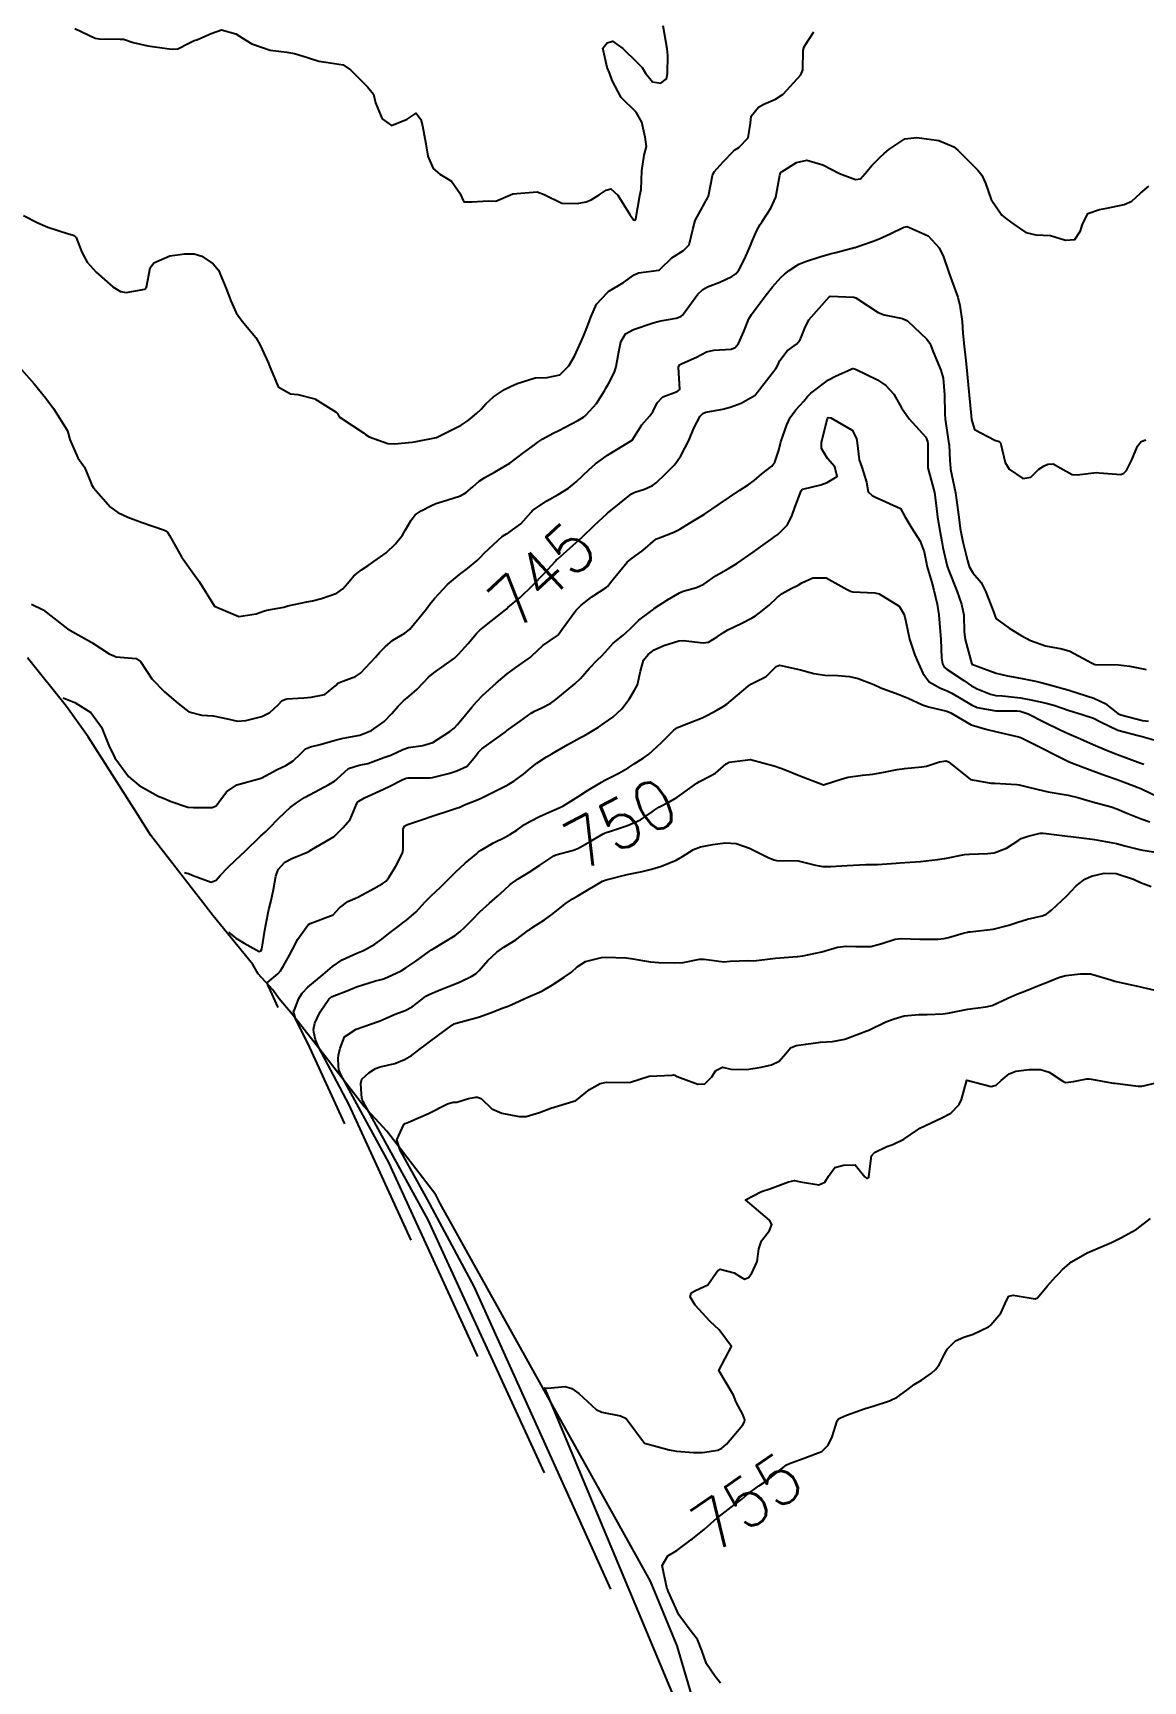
# Model space of a CAD drawing. Header units: metres. Extents: x 307586 to 320046, y 7427249 to 7434250.
# Drawn here: x 317578.6 to 317669.5, y 7431345.2 to 7431480 of the extents above; entities that cross this region are included whole.
import ezdxf
from ezdxf.enums import TextEntityAlignment as Align

# ---------------------------------------------------------------- set-up
doc = ezdxf.new("R2010")
doc.units = ezdxf.units.M
doc.header["$MEASUREMENT"] = 0
for name, color, linetype in [('Area', 45, 'Continuous'), ('Cotas', 45, 'Continuous'), ('Curvas de Nivel 1m', 11, 'Continuous'), ('Curvas de Nivel 5m', 15, 'Continuous')]:
    doc.layers.add(name, color=color, linetype=linetype)
doc.styles.add('Style-STANDARD', font='STANDARD.shx')

msp = doc.modelspace()

# ---------------------------------------------------------------- linework, layer by layer
at = {"layer": 'Area'}
msp.add_polyline3d([(317632.52, 7431344.14, 755.29), (317631.33, 7431348.12, 755.67), (317629.17, 7431353.4, 770), (317611.96, 7431384.3, 753.85), (317611.6, 7431384.99, 753.6), (317607.59, 7431390.21, 752.89), (317605.72, 7431392.24, 752.84), (317602.61, 7431396.27, 751.15), (317599.86, 7431399.78, 749.66), (317598.79, 7431401.02, 749.33), (317598.23, 7431401.8, 748.59), (317597.07, 7431403.07, 748.18), (317596.63, 7431403.83, 748.11), (317593.38, 7431407.82, 746.84), (317588.28, 7431414.37, 744.91), (317587.1, 7431416.28, 744.96), (317583.16, 7431422.45, 744.6), (317581.39, 7431424.93, 744.37), (317578.19, 7431428.9, 744.31)], dxfattribs=at)
at = {"layer": 'Curvas de Nivel 1m', "flags": 128}
for points, elevation in [([(317582.06, 7431480.37), (317583.72, 7431479.58), (317584.05, 7431479.52), (317585.78, 7431479.5), (317586.05, 7431479.49), (317586.84, 7431479.22), (317588.04, 7431478.94), (317589.59, 7431478.74), (317590.04, 7431478.68), (317590.49, 7431478.72), (317591.39, 7431479.17), (317591.82, 7431479.38), (317592.05, 7431479.45), (317593.23, 7431479.97), (317594.06, 7431480.25), (317595.25, 7431479.93), (317596.05, 7431479.41), (317596.54, 7431479.11), (317598.04, 7431478.59), (317599.4, 7431478.43), (317600.04, 7431478.32), (317601.09, 7431477.99), (317602.03, 7431477.71), (317602.61, 7431477.61), (317604.03, 7431477.39), (317604.62, 7431477), (317606, 7431475.59), (317606.49, 7431474.99), (317606.67, 7431474.3), (317607.21, 7431472.98), (317607.97, 7431472.44), (317609.25, 7431472.95), (317609.98, 7431473.44), (317610.36, 7431472.94), (317610.5, 7431472.41), (317610.77, 7431470.93), (317610.95, 7431469.92), (317611.37, 7431468.93), (317611.92, 7431468.47), (317612.89, 7431467.89), (317613.56, 7431466.9), (317613.89, 7431466.2), (317614.56, 7431466.21), (317615.89, 7431466.28), (317616.51, 7431466.25), (317617.9, 7431466.85), (317619.9, 7431467.02), (317620.47, 7431466.81), (317621.9, 7431466.1), (317623.17, 7431466.05), (317623.9, 7431466.2), (317624.32, 7431466.35), (317624.95, 7431466.76), (317625.52, 7431467.14), (317625.91, 7431467.26), (317626.5, 7431466.74), (317627.46, 7431465.17), (317627.76, 7431464.73), (317627.88, 7431464.7), (317627.91, 7431464.7), (317627.94, 7431464.73), (317627.95, 7431464.8), (317628.3, 7431466.72), (317628.39, 7431467.21), (317628.45, 7431468.72), (317628.64, 7431470.02), (317628.82, 7431470.72), (317628.73, 7431471.48), (317628.44, 7431472.72), (317627.98, 7431473.53), (317626.77, 7431474.74), (317626.02, 7431476.12), (317625.8, 7431476.75), (317625.61, 7431477.17), (317625.27, 7431478.76), (317625.61, 7431479.2), (317626.05, 7431479.33), (317626.9, 7431478.74), (317628.03, 7431477.62), (317628.48, 7431477.17), (317628.74, 7431476.72), (317629.32, 7431476.01), (317630.01, 7431475.9), (317630.46, 7431476.26), (317630.54, 7431476.69), (317630.57, 7431478.16), (317630.52, 7431478.7), (317630.19, 7431480.58)], 741), ([(317577.87, 7431465.09), (317579.03, 7431464.48), (317579.86, 7431464.13), (317581.56, 7431463.58), (317581.86, 7431463.5), (317582.01, 7431463.44), (317582.17, 7431463.28), (317582.64, 7431462.07), (317583.08, 7431461.26), (317583.82, 7431460.44), (317585.17, 7431459.24), (317585.8, 7431458.87), (317586.26, 7431458.77), (317587.8, 7431459.05), (317587.93, 7431459.21), (317588.24, 7431460.79), (317588.54, 7431461.2), (317589.84, 7431461.78), (317591.07, 7431461.94), (317591.84, 7431461.94), (317592.45, 7431461.76), (317593.39, 7431461.14), (317593.82, 7431460.6), (317594.46, 7431459.12), (317594.82, 7431458.1), (317595.26, 7431457.12), (317595.77, 7431456.43), (317596.88, 7431455.1), (317597.19, 7431454.54), (317597.74, 7431453.37), (317597.84, 7431453.18), (317597.89, 7431453.08), (317597.96, 7431452.85), (317598.7, 7431451.07), (317599.7, 7431450.51), (317600.32, 7431450.44), (317601.7, 7431450.09), (317603.46, 7431449.01), (317603.56, 7431448.89), (317603.68, 7431448.63), (317604.8, 7431447.87), (317605.67, 7431447.3), (317605.84, 7431447.16), (317606.14, 7431446.98), (317607.66, 7431446.44), (317608.21, 7431446.4), (317609.66, 7431446.54), (317609.99, 7431446.61), (317611.66, 7431446.92), (317613.67, 7431447.93), (317614.24, 7431448.32), (317614.93, 7431448.88), (317615.31, 7431449.25), (317615.7, 7431449.68), (317616.32, 7431450.24), (317617.22, 7431450.85), (317617.72, 7431451.1), (317618.24, 7431451.35), (317619.72, 7431451.8), (317620.7, 7431451.83), (317621.73, 7431452.04), (317622.47, 7431452.79), (317622.94, 7431453.59), (317623.48, 7431454.77), (317623.77, 7431455.4), (317624.15, 7431456.39), (317624.27, 7431456.77), (317624.73, 7431457.83), (317625.61, 7431458.75), (317625.71, 7431458.84), (317625.81, 7431458.92), (317626.96, 7431459.59), (317627.83, 7431460.23), (317628.17, 7431460.38), (317629.83, 7431460.62), (317629.89, 7431460.64), (317629.95, 7431460.7), (317630.9, 7431461.63), (317631.85, 7431462.22), (317632.31, 7431462.67), (317632.61, 7431463.93), (317632.81, 7431464.67), (317633.9, 7431466.65), (317634.23, 7431468.34), (317634.38, 7431468.65), (317635.11, 7431469.46), (317635.95, 7431470.35), (317636.11, 7431470.47), (317636.39, 7431470.63), (317637.16, 7431471.42), (317637.33, 7431472.62), (317637.4, 7431473.2), (317637.99, 7431473.94), (317638.42, 7431474.18), (317639.39, 7431474.59), (317640.01, 7431475), (317641.45, 7431476.57), (317641.62, 7431476.98), (317641.65, 7431478.56), (317641.73, 7431478.88), (317642.06, 7431479.39), (317642.51, 7431480.11)], 742), ([(317577.72, 7431452.49), (317578.74, 7431451.31), (317579.7, 7431450.14), (317580.33, 7431449.29), (317581.43, 7431447.52), (317581.53, 7431447.28), (317581.66, 7431446.76), (317582.31, 7431445.27), (317582.86, 7431444.49), (317583.39, 7431443.25), (317583.44, 7431443.08), (317583.61, 7431442.81), (317584.99, 7431441.24), (317585.59, 7431440.79), (317586.4, 7431440.4), (317587.57, 7431439.98), (317589.41, 7431439.34), (317589.56, 7431439.27), (317589.66, 7431439.18), (317589.82, 7431438.92), (317590.8, 7431437.17), (317591.53, 7431436.13), (317592.24, 7431435.15), (317592.74, 7431434.37), (317593.49, 7431433.13), (317595.48, 7431432.3), (317596.9, 7431432.51), (317597.49, 7431432.73), (317597.77, 7431432.8), (317599.17, 7431433.06), (317599.42, 7431433.13), (317599.49, 7431433.15), (317601.06, 7431433.48), (317601.5, 7431433.58), (317602.24, 7431433.77), (317603.5, 7431434.2), (317603.98, 7431434.54), (317604.37, 7431435), (317604.9, 7431435.61), (317605.53, 7431436.1), (317606.06, 7431436.46), (317606.81, 7431436.97), (317607.55, 7431437.49), (317608.29, 7431438.22), (317608.86, 7431438.95), (317609.13, 7431439.38), (317609.58, 7431440.18), (317609.92, 7431440.61), (317610.41, 7431440.93), (317611.19, 7431441.33), (317611.6, 7431441.52), (317612.51, 7431441.81), (317613.61, 7431442.17), (317614.08, 7431442.42), (317614.64, 7431442.88), (317615.14, 7431443.36), (317615.62, 7431443.65), (317616.41, 7431444.08), (317617.64, 7431444.84), (317618.79, 7431445.69), (317619.66, 7431446.34), (317619.93, 7431446.55), (317620.34, 7431446.81), (317621.21, 7431447.27), (317621.67, 7431447.5), (317623.22, 7431448.32), (317623.68, 7431448.59), (317623.79, 7431448.66), (317623.9, 7431448.77), (317624.74, 7431449.71), (317625.39, 7431450.75), (317625.51, 7431450.96), (317625.72, 7431451.32), (317626.21, 7431452.27), (317626.35, 7431452.74), (317626.56, 7431453.94), (317626.74, 7431454.74), (317627.12, 7431455.39), (317627.77, 7431455.75), (317629.37, 7431456.29), (317629.78, 7431456.42), (317630.01, 7431456.47), (317631.27, 7431456.69), (317631.65, 7431456.81), (317631.79, 7431456.92), (317633.03, 7431458.66), (317633.44, 7431459.03), (317633.81, 7431459.25), (317634.82, 7431459.64), (317635.82, 7431460.09), (317636.13, 7431460.32), (317636.38, 7431460.62), (317636.89, 7431461.57), (317637.34, 7431462.62), (317637.49, 7431462.98), (317637.87, 7431463.86), (317638.14, 7431464.35), (317638.29, 7431464.6), (317638.99, 7431465.69), (317639.4, 7431466.59), (317639.73, 7431468.39), (317639.79, 7431468.58), (317639.86, 7431468.64), (317639.92, 7431468.68), (317641.11, 7431469.4), (317641.94, 7431469.61), (317643.27, 7431469.21), (317643.93, 7431468.87), (317644.62, 7431468.52), (317645.92, 7431468.01), (317646.34, 7431468.09), (317646.73, 7431468.5), (317647.26, 7431469.17), (317647.94, 7431469.85), (317648.28, 7431470.15), (317648.66, 7431470.48), (317649.96, 7431471.34), (317650.96, 7431471.45), (317651.96, 7431471.31), (317652.74, 7431471.2), (317653.96, 7431470.7), (317654.31, 7431470.41), (317655.93, 7431468.78), (317656.27, 7431468.39), (317656.57, 7431467.73), (317657.03, 7431466.38), (317657.89, 7431465.11), (317658.3, 7431464.78), (317658.91, 7431464.35), (317659.87, 7431463.68), (317660.69, 7431463.51), (317661.87, 7431463.45), (317663.1, 7431463.06), (317663.87, 7431463.12), (317664.34, 7431463.82), (317664.46, 7431464.28), (317664.94, 7431465.23), (317665.9, 7431465.56), (317666.49, 7431465.67), (317667.9, 7431465.98), (317668.54, 7431466.24), (317669.24, 7431466.9), (317669.92, 7431467.48)], 743), ([(317578.53, 7431433.31), (317579.49, 7431432.83), (317581.47, 7431431.28), (317583.46, 7431430.17), (317584.88, 7431429.24), (317585.44, 7431429), (317587.09, 7431428.85), (317587.44, 7431428.61), (317588.37, 7431427.19), (317589.41, 7431426.12), (317590.51, 7431425.17), (317591.39, 7431424.5), (317592.45, 7431424.21), (317593.38, 7431424.17), (317594.57, 7431423.93), (317595.38, 7431423.74), (317596.06, 7431423.78), (317597.38, 7431424.11), (317598.02, 7431424.44), (317598.69, 7431425.07), (317599.04, 7431425.42), (317599.4, 7431425.55), (317600.79, 7431425.65), (317601.4, 7431425.7), (317602.51, 7431425.92), (317603.42, 7431426.66), (317603.59, 7431426.84), (317603.98, 7431427), (317605.04, 7431427.38), (317605.43, 7431427.65), (317606.66, 7431428.97), (317607.03, 7431429.38), (317607.46, 7431429.82), (317608.07, 7431430.35), (317609.06, 7431430.94), (317609.31, 7431431.11), (317609.48, 7431431.26), (317610.25, 7431432.17), (317610.83, 7431432.93), (317611.12, 7431433.3), (317611.5, 7431433.76), (317612.55, 7431434.9), (317613.53, 7431435.72), (317614.2, 7431436.21), (317614.99, 7431436.88), (317615.26, 7431437.15), (317615.55, 7431437.46), (317617.04, 7431438.85), (317617.37, 7431439.04), (317617.57, 7431439.15), (317618.55, 7431439.86), (317619.41, 7431440.82), (317619.49, 7431440.92), (317619.59, 7431441.02), (317620.67, 7431441.75), (317621.61, 7431442.27), (317622.45, 7431442.79), (317623.09, 7431443.31), (317623.63, 7431443.81), (317624.11, 7431444.29), (317624.65, 7431444.76), (317625.22, 7431445.18), (317625.65, 7431445.47), (317627.66, 7431446.72), (317628.44, 7431447.95), (317629.1, 7431448.71), (317629.36, 7431449.03), (317629.7, 7431449.75), (317630.16, 7431450.24), (317631.34, 7431450.68), (317631.55, 7431450.84), (317631.44, 7431452.68), (317631.54, 7431452.88), (317631.74, 7431452.97), (317632.91, 7431453.5), (317633.75, 7431453.93), (317634.33, 7431454.07), (317635.76, 7431454.14), (317636.09, 7431454.29), (317636.35, 7431454.62), (317636.8, 7431455.59), (317637.21, 7431456.62), (317637.42, 7431456.98), (317637.79, 7431457.49), (317638.61, 7431458.6), (317639.14, 7431459.26), (317639.82, 7431460.02), (317640.12, 7431460.29), (317640.5, 7431460.57), (317641.3, 7431461.1), (317641.84, 7431461.33), (317643.01, 7431461.71), (317643.85, 7431461.94), (317644.32, 7431462.05), (317645.85, 7431462.47), (317645.89, 7431462.47), (317646.03, 7431462.51), (317647.37, 7431462.98), (317647.86, 7431463.18), (317648.77, 7431463.58), (317649.88, 7431464.13), (317650.16, 7431464.18), (317651.87, 7431463.43), (317652.76, 7431462.43), (317653.13, 7431461.7), (317653.56, 7431460.41), (317653.82, 7431459.73), (317654.31, 7431458.4), (317654.47, 7431457.73), (317654.65, 7431456.4), (317654.72, 7431455.45), (317654.83, 7431454.4), (317654.95, 7431453.19), (317655.03, 7431452.4), (317655.18, 7431450.93), (317655.24, 7431450.39), (317655.39, 7431448.69), (317655.42, 7431448.39), (317655.67, 7431447.58), (317657.32, 7431446.72), (317657.67, 7431446.61), (317657.79, 7431446.5), (317657.83, 7431446.37), (317658.16, 7431444.87), (317658.49, 7431444.35), (317659.63, 7431443.58), (317660.28, 7431443.69), (317660.92, 7431444.33), (317661.35, 7431444.62), (317661.65, 7431444.74), (317662.1, 7431444.76), (317662.93, 7431444.3), (317663.64, 7431443.91), (317664.05, 7431443.87), (317665.64, 7431444.06), (317665.85, 7431444.05), (317667.64, 7431443.89), (317667.88, 7431444), (317668.09, 7431444.24), (317668.54, 7431445.11), (317669, 7431446.23), (317669.29, 7431446.61), (317669.67, 7431446.74)], 744), ([(317591.04, 7431411.36), (317591.23, 7431411.31), (317591.36, 7431411.28), (317591.68, 7431411.15), (317593.22, 7431410.58), (317593.62, 7431410.73), (317593.95, 7431411.12), (317594.58, 7431411.78), (317595.25, 7431412.39), (317595.99, 7431413.1), (317597.27, 7431414.32), (317597.66, 7431414.69), (317598.05, 7431415.07), (317598.65, 7431415.7), (317599.29, 7431416.32), (317599.69, 7431416.67), (317600.2, 7431417.05), (317600.87, 7431417.48), (317601.31, 7431417.74), (317602.86, 7431418.56), (317603.32, 7431418.82), (317603.43, 7431418.9), (317603.52, 7431419.01), (317604.46, 7431419.87), (317605.34, 7431420.13), (317606.04, 7431420.28), (317607.35, 7431420.75), (317607.5, 7431420.81), (317607.91, 7431420.95), (317608.89, 7431421.41), (317609.36, 7431421.58), (317610.54, 7431421.74), (317611.36, 7431422), (317612.75, 7431422.9), (317613.1, 7431423.17), (317613.38, 7431423.46), (317614.02, 7431424.26), (317614.54, 7431424.88), (317614.95, 7431425.34), (317615.41, 7431425.82), (317616.54, 7431426.85), (317617.43, 7431427.59), (317618.15, 7431428.12), (317619.16, 7431428.82), (317619.32, 7431428.95), (317619.45, 7431429.07), (317620.36, 7431429.91), (317621.47, 7431430.67), (317621.54, 7431430.73), (317621.6, 7431430.8), (317621.93, 7431431.25), (317623.04, 7431432.78), (317623.26, 7431433.01), (317623.5, 7431433.23), (317624.36, 7431433.91), (317625.52, 7431434.66), (317625.57, 7431434.7), (317625.63, 7431434.75), (317626.01, 7431435.22), (317627.26, 7431436.72), (317627.55, 7431436.98), (317628.55, 7431437.71), (317629.56, 7431438.58), (317629.64, 7431438.63), (317629.82, 7431438.7), (317631.08, 7431439.18), (317631.57, 7431439.44), (317632.34, 7431439.92), (317633.59, 7431440.65), (317634.77, 7431441.47), (317635.61, 7431442.04), (317636.47, 7431442.62), (317637.16, 7431443.07), (317637.63, 7431443.41), (317638.28, 7431443.95), (317639.08, 7431444.59), (317639.33, 7431444.9), (317639.66, 7431445.9), (317639.79, 7431446.45), (317639.82, 7431446.58), (317640.3, 7431447.95), (317640.59, 7431448.57), (317641.06, 7431449.2), (317641.7, 7431449.91), (317642, 7431450.27), (317642.28, 7431450.55), (317643.72, 7431451.64), (317644.3, 7431451.95), (317645.57, 7431452.51), (317645.68, 7431452.57), (317645.73, 7431452.58), (317645.93, 7431452.51), (317647.72, 7431451.63), (317648.42, 7431451.18), (317649.07, 7431450.47), (317649.7, 7431449.36), (317650.32, 7431448.45), (317651.67, 7431446.95), (317651.82, 7431446.59), (317651.84, 7431446.44), (317651.84, 7431444.63), (317651.85, 7431444.44), (317651.92, 7431444.16), (317652.39, 7431442.43), (317652.54, 7431441.37), (317652.64, 7431440.42), (317652.85, 7431439.15), (317652.98, 7431438.42), (317653.07, 7431437.93), (317653.43, 7431436.41), (317653.45, 7431436.32), (317653.54, 7431436.1), (317654.22, 7431434.4), (317654.61, 7431433.29), (317654.79, 7431432.4), (317654.82, 7431431.05), (317654.91, 7431430.4), (317655.44, 7431428.39), (317656.91, 7431427.84), (317657.44, 7431427.66), (317658.35, 7431427.44), (317659.44, 7431427.24), (317660.79, 7431426.97), (317661.43, 7431426.82), (317663.31, 7431426.29), (317663.4, 7431426.27), (317663.42, 7431426.26), (317663.47, 7431426.25), (317665.42, 7431425.62), (317666.34, 7431425.18), (317667.4, 7431424.36), (317667.63, 7431424.24), (317669.4, 7431423.8), (317669.89, 7431423.72)], 746), ([(317594.64, 7431406.49), (317595.24, 7431406), (317595.93, 7431405.57), (317597.15, 7431404.91), (317597.29, 7431404.94), (317597.36, 7431405.08), (317597.62, 7431406.63), (317597.69, 7431407.07), (317597.93, 7431408.34), (317598.13, 7431409.07), (317598.33, 7431409.96), (317598.51, 7431411.07), (317598.7, 7431411.6), (317599.24, 7431412.19), (317599.81, 7431412.5), (317601.15, 7431413.04), (317601.22, 7431413.07), (317601.25, 7431413.09), (317601.47, 7431413.25), (317603.27, 7431414.3), (317603.63, 7431414.65), (317603.99, 7431415), (317604.59, 7431415.69), (317605.13, 7431416.99), (317605.2, 7431417.1), (317605.3, 7431417.19), (317605.77, 7431417.45), (317607.32, 7431418.17), (317607.84, 7431418.43), (317608.84, 7431418.94), (317609.18, 7431419.08), (317609.33, 7431419.11), (317611.14, 7431419.11), (317611.33, 7431419.13), (317612.74, 7431419.49), (317613.33, 7431419.66), (317614.16, 7431420.06), (317614.85, 7431420.88), (317615.05, 7431421.18), (317615.36, 7431421.48), (317617.26, 7431422.84), (317617.32, 7431422.89), (317617.37, 7431422.93), (317618.49, 7431423.73), (317619.4, 7431424.39), (317619.66, 7431424.55), (317620.26, 7431424.81), (317621.01, 7431425.2), (317621.41, 7431425.49), (317622.96, 7431426.78), (317623.43, 7431427.23), (317624.15, 7431428.04), (317624.83, 7431428.76), (317625.15, 7431429.05), (317625.45, 7431429.38), (317626.1, 7431430.11), (317626.89, 7431430.73), (317627.48, 7431431.25), (317628.2, 7431432), (317629.16, 7431432.7), (317629.35, 7431432.84), (317629.5, 7431432.98), (317630.55, 7431433.65), (317631.52, 7431434.22), (317631.84, 7431434.35), (317632.91, 7431434.66), (317633.53, 7431434.94), (317634.53, 7431435.64), (317635.54, 7431436.21), (317636.23, 7431436.62), (317637.55, 7431437.56), (317638.16, 7431438), (317639, 7431438.59), (317639.33, 7431438.82), (317639.57, 7431438.99), (317640.36, 7431439.79), (317640.76, 7431440.57), (317640.98, 7431441.19), (317641.49, 7431442.56), (317641.53, 7431442.64), (317641.62, 7431442.7), (317643.09, 7431443.07), (317643.62, 7431443.26), (317644.42, 7431443.73), (317644.23, 7431444.52), (317643.65, 7431445.21), (317643.15, 7431446.03), (317643.16, 7431446.54), (317643.64, 7431448.49), (317643.66, 7431448.53), (317643.67, 7431448.55), (317643.68, 7431448.56), (317643.9, 7431448.53), (317645.67, 7431447.52), (317646.01, 7431446.85), (317646.07, 7431446.5), (317646.24, 7431445.1), (317646.44, 7431444.5), (317646.84, 7431443.28), (317646.96, 7431442.49), (317647.3, 7431442.18), (317647.61, 7431442.01), (317648.41, 7431441.67), (317649.6, 7431441.12), (317649.97, 7431440.46), (317650.53, 7431439.5), (317651.23, 7431438.44), (317651.55, 7431437.57), (317651.73, 7431436.62), (317651.76, 7431436.44), (317652.16, 7431435.06), (317652.34, 7431434.43), (317652.62, 7431433.31), (317652.75, 7431432.42), (317652.81, 7431431.75), (317652.91, 7431430.42), (317652.97, 7431428.9), (317653.04, 7431428.42), (317653.18, 7431428.16), (317653.44, 7431427.96), (317654.78, 7431427.05), (317655.43, 7431426.61), (317655.57, 7431426.53), (317655.88, 7431426.38), (317656.98, 7431425.93), (317657.42, 7431425.84), (317657.96, 7431425.81), (317659.42, 7431425.64), (317660.28, 7431425.47), (317661.41, 7431425.24), (317662.15, 7431425.05), (317663.41, 7431424.61), (317664.46, 7431424.28), (317665.4, 7431423.98), (317665.97, 7431423.69), (317667.38, 7431422.99), (317669.06, 7431422.55), (317669.38, 7431422.48), (317670.34, 7431422.21)], 747), ([(317598.71, 7431400.32), (317598.07, 7431401.72), (317597.86, 7431402.18), (317597.83, 7431402.37), (317598.67, 7431403.06), (317598.89, 7431403.31), (317599.14, 7431403.72), (317599.62, 7431404.59), (317599.87, 7431405.05), (317600.3, 7431405.92), (317601.12, 7431407.04), (317601.15, 7431407.07), (317601.18, 7431407.1), (317601.33, 7431407.18), (317603.19, 7431407.9), (317603.72, 7431408.48), (317604.4, 7431409), (317604.97, 7431409.22), (317605.21, 7431409.33), (317606.27, 7431409.92), (317607.22, 7431410.43), (317607.53, 7431410.66), (317607.76, 7431410.95), (317608.32, 7431411.88), (317608.88, 7431412.94), (317608.94, 7431413.25), (317608.94, 7431414.94), (317609.06, 7431415.16), (317609.28, 7431415.28), (317610.52, 7431415.7), (317611.29, 7431415.96), (317612.89, 7431416.48), (317613.3, 7431416.61), (317613.51, 7431416.68), (317613.94, 7431416.88), (317614.92, 7431417.26), (317615.31, 7431417.43), (317616.5, 7431418.03), (317617.32, 7431418.44), (317617.58, 7431418.58), (317617.97, 7431418.83), (317618.77, 7431419.39), (317619.34, 7431419.88), (317619.86, 7431420.3), (317620.64, 7431420.81), (317621.09, 7431421.07), (317621.36, 7431421.22), (317622.4, 7431421.82), (317623.37, 7431422.36), (317623.64, 7431422.5), (317624.1, 7431422.76), (317624.9, 7431423.24), (317625.38, 7431423.56), (317626.07, 7431424.06), (317626.81, 7431424.73), (317627.41, 7431425.54), (317627.86, 7431426.28), (317628.09, 7431426.71), (317628.34, 7431427.81), (317628.58, 7431428.71), (317628.96, 7431429.19), (317629.46, 7431429.57), (317630.24, 7431429.91), (317631.47, 7431430.29), (317631.82, 7431430.32), (317633.47, 7431430.13), (317633.91, 7431430.2), (317634.61, 7431430.64), (317635.12, 7431430.99), (317635.48, 7431431.2), (317636.59, 7431431.72), (317637.49, 7431432.18), (317637.74, 7431432.35), (317638.08, 7431432.59), (317638.86, 7431433.23), (317639.51, 7431433.85), (317639.93, 7431434.17), (317640.68, 7431434.57), (317641.23, 7431434.86), (317641.53, 7431435.03), (317642.43, 7431435.45), (317643.53, 7431435.46), (317645.25, 7431434.51), (317645.52, 7431434.36), (317645.72, 7431434.31), (317647.52, 7431434.22), (317647.86, 7431434.14), (317649.5, 7431433.14), (317649.92, 7431432.46), (317650.05, 7431431.89), (317650.35, 7431430.45), (317650.78, 7431429.12), (317651.08, 7431428.44), (317651.44, 7431427.67), (317651.95, 7431426.95), (317652.87, 7431426.42), (317653.29, 7431426.28), (317653.42, 7431426.22), (317653.81, 7431426.02), (317655.41, 7431425.07), (317655.89, 7431424.86), (317657.41, 7431424.59), (317659.16, 7431424.59), (317659.41, 7431424.56), (317660.05, 7431424.33), (317661.39, 7431423.64), (317662.67, 7431423.01), (317663.38, 7431422.69), (317664.33, 7431422.28), (317665.37, 7431421.83), (317666.47, 7431421.36), (317667.36, 7431421.01), (317669.28, 7431420.29), (317669.35, 7431420.27), (317669.52, 7431420.22)], 748), ([(317604.15, 7431390.81), (317601.29, 7431397.04), (317600.11, 7431399.42), (317599.96, 7431399.98), (317600.03, 7431400.12), (317600.38, 7431401.05), (317600.67, 7431401.49), (317601.12, 7431401.98), (317602.37, 7431403.02), (317603.14, 7431403.66), (317603.94, 7431404.21), (317605.15, 7431404.76), (317605.67, 7431404.98), (317606.62, 7431405.51), (317607.17, 7431405.9), (317607.76, 7431406.37), (317608.52, 7431406.95), (317608.9, 7431407.23), (317609.19, 7431407.46), (317609.98, 7431408.15), (317610.71, 7431408.92), (317610.94, 7431409.19), (317611.21, 7431409.46), (317611.98, 7431410.15), (317612.73, 7431410.9), (317613.24, 7431411.41), (317614.01, 7431412.12), (317614.89, 7431412.87), (317615.09, 7431413.04), (317615.26, 7431413.15), (317616.33, 7431413.79), (317617.27, 7431414.26), (317617.65, 7431414.46), (317618.22, 7431414.83), (317618.85, 7431415.27), (317619.29, 7431415.54), (317620.13, 7431415.97), (317621.3, 7431416.47), (317621.99, 7431416.79), (317623.31, 7431417.59), (317624.02, 7431418.06), (317625.16, 7431418.75), (317625.26, 7431418.81), (317625.32, 7431418.84), (317626.58, 7431419.48), (317627.34, 7431419.92), (317627.83, 7431420.23), (317628.57, 7431420.71), (317629.02, 7431421.04), (317629.36, 7431421.34), (317630.07, 7431421.99), (317630.76, 7431422.69), (317631.07, 7431422.99), (317631.38, 7431423.21), (317632.28, 7431423.56), (317633.39, 7431424.01), (317633.82, 7431424.22), (317634.59, 7431424.64), (317635.11, 7431424.92), (317635.41, 7431425.12), (317637.14, 7431426.6), (317637.42, 7431426.78), (317638.63, 7431427.39), (317639.44, 7431428.19), (317639.7, 7431428.32), (317641.44, 7431427.92), (317642.52, 7431427.63), (317643.43, 7431427.48), (317644.49, 7431427.46), (317645.43, 7431427.39), (317646.14, 7431427.21), (317647.43, 7431426.74), (317648.01, 7431426.47), (317649.42, 7431425.93), (317650.25, 7431425.62), (317651.41, 7431425.08), (317651.89, 7431424.91), (317653.4, 7431424.55), (317653.72, 7431424.41), (317655.39, 7431423.44), (317656.71, 7431423.04), (317657.38, 7431422.9), (317659.27, 7431422.45), (317659.37, 7431422.42), (317659.57, 7431422.34), (317661.36, 7431421.43), (317662.1, 7431421.05), (317663.35, 7431420.43), (317663.69, 7431420.29), (317665.35, 7431419.68), (317666.39, 7431419.3), (317667.34, 7431418.97), (317669.27, 7431418.22), (317669.33, 7431418.19), (317669.39, 7431418.16), (317671.32, 7431417.24)], 749), ([(317615.04, 7431371.79), (317607.75, 7431387.64), (317603.84, 7431394.84), (317603.66, 7431395.23), (317603.63, 7431395.55), (317603.61, 7431396.16), (317603.65, 7431396.41), (317603.77, 7431397), (317604.14, 7431397.93), (317605.08, 7431398.56), (317606.35, 7431398.97), (317606.88, 7431399.17), (317607.09, 7431399.26), (317608.27, 7431399.77), (317609.1, 7431400.07), (317609.66, 7431400.38), (317610.36, 7431400.93), (317610.79, 7431401.25), (317611.12, 7431401.42), (317612.02, 7431401.8), (317613.13, 7431402.24), (317613.6, 7431402.42), (317614.55, 7431402.88), (317614.9, 7431403.11), (317615.14, 7431403.35), (317615.85, 7431404.16), (317616.6, 7431404.85), (317617.17, 7431405.24), (317618.15, 7431405.85), (317619.18, 7431406.63), (317619.29, 7431406.71), (317619.45, 7431406.82), (317620.5, 7431407.5), (317621.2, 7431408.01), (317622.18, 7431408.79), (317622.78, 7431409.21), (317623.21, 7431409.46), (317624.04, 7431409.94), (317625.23, 7431410.64), (317625.31, 7431410.67), (317625.52, 7431410.75), (317627.24, 7431411.19), (317628.49, 7431411.45), (317629.24, 7431411.63), (317630.06, 7431411.88), (317631.25, 7431412.37), (317631.78, 7431412.67), (317632.69, 7431413.23), (317633.26, 7431413.45), (317634.26, 7431413.64), (317635.27, 7431413.79), (317636.17, 7431413.72), (317637.26, 7431413.34), (317638.78, 7431412.58), (317639.25, 7431412.38), (317639.48, 7431412.35), (317641.25, 7431412.3), (317642.66, 7431411.95), (317643.25, 7431411.84), (317643.91, 7431411.86), (317645.25, 7431411.94), (317646.77, 7431412.01), (317647.25, 7431412.01), (317647.73, 7431412), (317649.25, 7431412.13), (317649.55, 7431412.16), (317651.25, 7431412.27), (317652.65, 7431412.42), (317653.17, 7431412.49), (317653.25, 7431412.51), (317654.84, 7431412.82), (317655.26, 7431412.86), (317656.72, 7431412.91), (317657.26, 7431412.97), (317658.28, 7431413.34), (317659.28, 7431414.01), (317659.49, 7431414.13), (317660.05, 7431414.33), (317661.04, 7431414.57), (317661.29, 7431414.58), (317661.52, 7431414.56), (317663.28, 7431414.32), (317663.55, 7431414.29), (317665.28, 7431414.08), (317665.49, 7431414.06), (317667.28, 7431413.73), (317667.96, 7431413.54), (317669.27, 7431413.22), (317670.47, 7431413.01)], 751), ([(317620.48, 7431362.28), (317610.97, 7431382.97), (317605.65, 7431392.62), (317605.57, 7431392.79), (317605.55, 7431392.93), (317605.52, 7431393.23), (317605.46, 7431394.1), (317605.55, 7431394.46), (317606.12, 7431394.97), (317606.67, 7431395.34), (317607.04, 7431395.46), (317608.24, 7431395.75), (317609.05, 7431396.06), (317609.6, 7431396.39), (317610.32, 7431396.93), (317610.74, 7431397.25), (317611.07, 7431397.51), (317612.96, 7431398.89), (317613.03, 7431398.94), (317613.08, 7431398.97), (317614.58, 7431399.39), (317615.09, 7431399.53), (317616.07, 7431399.88), (317617.1, 7431400.28), (317617.52, 7431400.42), (317618.41, 7431400.83), (317618.87, 7431401.06), (317619.12, 7431401.16), (317620.27, 7431401.66), (317621.13, 7431402.16), (317622.1, 7431402.79), (317622.69, 7431403.22), (317623.15, 7431403.64), (317623.85, 7431404.07), (317625.16, 7431404.42), (317625.46, 7431404.44), (317627.16, 7431404.38), (317627.55, 7431404.32), (317629.15, 7431404.05), (317629.84, 7431404.01), (317631.15, 7431403.96), (317631.82, 7431404.01), (317633.16, 7431404.28), (317633.54, 7431404.26), (317635.15, 7431404.04), (317635.68, 7431404.1), (317637.16, 7431404.15), (317637.61, 7431404.14), (317639.16, 7431404.32), (317639.39, 7431404.34), (317641.16, 7431404.5), (317641.22, 7431404.5), (317641.62, 7431404.55), (317643.17, 7431404.88), (317644.45, 7431405.24), (317645.17, 7431405.33), (317645.97, 7431405.3), (317647.17, 7431405.31), (317648.09, 7431405.56), (317649.18, 7431405.91), (317649.67, 7431405.96), (317651.18, 7431405.91), (317652.67, 7431405.91), (317653.18, 7431405.96), (317653.54, 7431406.05), (317654.75, 7431406.39), (317655.09, 7431406.48), (317655.18, 7431406.5), (317655.3, 7431406.51), (317657.19, 7431406.72), (317658.48, 7431407.05), (317659.2, 7431407.31), (317659.99, 7431407.54), (317661.21, 7431407.81), (317661.56, 7431407.96), (317662, 7431408.31), (317663.22, 7431409.44), (317663.63, 7431409.89), (317663.98, 7431410.28), (317664.69, 7431410.82), (317665.24, 7431411.06), (317666.28, 7431411.3), (317667.24, 7431411.28), (317668.66, 7431410.81), (317669.24, 7431410.55), (317670.12, 7431410.21)], 752), ([(317625.92, 7431352.77), (317614.73, 7431377.51), (317610.92, 7431384.62), (317608.67, 7431388.66), (317608.42, 7431389.49), (317608.99, 7431390.75), (317609.1, 7431390.83), (317609.37, 7431390.93), (317611, 7431391.64), (317612.55, 7431392.43), (317613.01, 7431392.58), (317613.31, 7431392.59), (317614.27, 7431392.88), (317614.88, 7431393), (317615.01, 7431393), (317615.31, 7431392.87), (317616.19, 7431392.04), (317617, 7431391.67), (317618.41, 7431391.41), (317619, 7431391.41), (317620.08, 7431391.73), (317621.01, 7431392.09), (317622.9, 7431392.66), (317623.01, 7431392.7), (317623.06, 7431392.72), (317623.13, 7431392.77), (317624.17, 7431393.61), (317625.03, 7431394.11), (317625.57, 7431394.21), (317627.03, 7431394.18), (317627.53, 7431394.22), (317629.04, 7431394.7), (317630.93, 7431394.79), (317631.04, 7431394.8), (317631.15, 7431394.78), (317631.35, 7431394.68), (317633.03, 7431394.04), (317633.6, 7431394.08), (317634.18, 7431394.64), (317634.51, 7431395.17), (317635.05, 7431395.44), (317635.72, 7431395.29), (317637.05, 7431395.26), (317638.2, 7431395.44), (317639.05, 7431395.63), (317639.69, 7431395.94), (317640.23, 7431396.57), (317640.61, 7431397.02), (317641.07, 7431397.21), (317641.86, 7431397.33), (317643.07, 7431397.49), (317644.04, 7431397.55), (317645.07, 7431397.72), (317647.08, 7431398.48), (317648.42, 7431399.14), (317649.1, 7431399.4), (317649.92, 7431399.63), (317651.1, 7431399.74), (317651.8, 7431399.74), (317653.1, 7431399.8), (317653.62, 7431399.89), (317655.11, 7431400.17), (317656.6, 7431400.37), (317657.11, 7431400.49), (317658.39, 7431401.08), (317659.12, 7431401.41), (317659.79, 7431401.66), (317661.13, 7431402.19), (317661.42, 7431402.32), (317662.63, 7431402.81), (317663.14, 7431402.94), (317664.34, 7431403.08), (317665.14, 7431403.06), (317666.81, 7431402.58), (317667.14, 7431402.47), (317668.23, 7431402.23), (317669.13, 7431402.03), (317669.36, 7431401.99), (317671.13, 7431401.58)], 753), ([(317631.37, 7431343.26), (317620.66, 7431368.88), (317620.62, 7431368.96), (317620.56, 7431369.09), (317620.52, 7431369.21), (317620.73, 7431369.19), (317622.19, 7431369.32), (317622.73, 7431369.17), (317623.29, 7431368.76), (317624.71, 7431367.45), (317625.18, 7431367.22), (317626.71, 7431366.94), (317627.16, 7431366.72), (317628.68, 7431364.7), (317630.68, 7431364.16), (317631.29, 7431364.05), (317632.67, 7431363.94), (317633.4, 7431363.92), (317634.68, 7431364.12), (317635, 7431364.3), (317635.37, 7431364.62), (317636.7, 7431366.2), (317636.85, 7431366.45), (317636.87, 7431366.6), (317636.71, 7431367.04), (317636.17, 7431368.06), (317635.94, 7431368.61), (317634.75, 7431370.63), (317635.78, 7431372.61), (317634.79, 7431373.96), (317634.05, 7431374.64), (317632.82, 7431375.98), (317632.41, 7431376.65), (317632.49, 7431376.99), (317632.83, 7431377.17), (317633.84, 7431377.63), (317634.54, 7431378.63), (317634.66, 7431378.82), (317634.85, 7431378.92), (317636.01, 7431378.61), (317636.53, 7431378.29), (317636.84, 7431378.1), (317637.18, 7431378.25), (317637.44, 7431378.59), (317637.88, 7431379.56), (317638.01, 7431380.59), (317638.23, 7431381.24), (317638.89, 7431382.08), (317639.08, 7431382.58), (317638.9, 7431382.93), (317636.92, 7431384.6), (317638.23, 7431385.28), (317638.93, 7431385.48), (317640.45, 7431386.07), (317640.94, 7431386.18), (317641.42, 7431386.06), (317642.94, 7431385.83), (317643.41, 7431386.05), (317643.72, 7431386.52), (317644.24, 7431387.23), (317644.95, 7431387.43), (317645.91, 7431387.45), (317646.68, 7431386.48), (317646.82, 7431386.36), (317646.94, 7431386.36), (317647.01, 7431386.41), (317647.03, 7431386.48), (317647.25, 7431388.18), (317647.47, 7431388.47), (317648.49, 7431388.94), (317648.97, 7431389.11), (317649.89, 7431389.54), (317650.99, 7431390.31), (317651.07, 7431390.36), (317651.18, 7431390.44), (317653, 7431391.29), (317653.73, 7431391.68), (317654.42, 7431392.4), (317654.6, 7431392.81), (317655.04, 7431394.39), (317657.04, 7431393.85), (317657.43, 7431393.97), (317657.84, 7431394.35), (317658.51, 7431394.89), (317659.05, 7431395.12), (317660.13, 7431395.25), (317661.05, 7431395.25), (317661.78, 7431395.04), (317662.9, 7431394.29), (317663.04, 7431394.21), (317663.14, 7431394.19), (317663.76, 7431394.28), (317664.84, 7431394.48), (317665.05, 7431394.48), (317665.23, 7431394.45), (317666.41, 7431394.25), (317667.04, 7431394.14), (317667.15, 7431394.13), (317669.04, 7431393.89), (317669.36, 7431393.89), (317670.64, 7431394.2)], 754)]:
    msp.add_lwpolyline(points, dxfattribs=dict(at, elevation=elevation))
at = {"layer": 'Curvas de Nivel 5m', "flags": 128}
for points, elevation in [([(317581.12, 7431425.65), (317581.18, 7431425.61), (317581.24, 7431425.59), (317581.4, 7431425.53), (317582.08, 7431425.27), (317583.38, 7431424.44), (317584.24, 7431423.24), (317584.86, 7431421.73), (317585.35, 7431420.73), (317586.46, 7431419.21), (317587.32, 7431418.48), (317588.88, 7431417.61), (317589.31, 7431417.43), (317589.96, 7431417.17), (317591.3, 7431416.71), (317591.79, 7431416.66), (317593.3, 7431416.66), (317593.62, 7431416.8), (317593.86, 7431417.12), (317594.47, 7431417.96), (317595.32, 7431418.52), (317597.32, 7431419.08), (317598.62, 7431419.78), (317599.34, 7431420.12), (317599.92, 7431420.48), (317600.53, 7431421.05), (317600.94, 7431421.46), (317601.36, 7431421.62), (317602.15, 7431421.82), (317603.36, 7431422.19), (317604.03, 7431422.34), (317605.37, 7431422.6), (317606.34, 7431422.98), (317607.38, 7431423.71), (317607.99, 7431424.35), (317608.53, 7431424.95), (317608.96, 7431425.39), (317609.41, 7431425.78), (317610.04, 7431426.31), (317610.62, 7431426.93), (317611.01, 7431427.34), (317611.43, 7431427.69), (317613.13, 7431428.89), (317613.3, 7431429.04), (317613.45, 7431429.2), (317614.25, 7431430.09), (317614.91, 7431430.88), (317615.19, 7431431.16), (317615.48, 7431431.39), (317617.3, 7431432.84), (317617.4, 7431432.93), (317617.5, 7431433.02), (317618.5, 7431433.84), (317619.52, 7431434.82), (317620.5, 7431435.84), (317621.37, 7431436.8), (317621.45, 7431436.89), (317621.54, 7431436.97), (317623.56, 7431438.77), (317624.59, 7431439.75), (317625.59, 7431440.69), (317625.62, 7431440.72), (317625.64, 7431440.75), (317627.61, 7431442.33), (317627.87, 7431442.46), (317628.68, 7431442.71), (317629.32, 7431443), (317629.62, 7431443.22), (317630.38, 7431443.95), (317631.12, 7431444.69), (317631.35, 7431444.98), (317631.65, 7431445.44), (317632.29, 7431446.67), (317632.7, 7431447.69), (317633.21, 7431448.66), (317633.44, 7431448.9), (317633.69, 7431449), (317635.08, 7431449.24), (317635.69, 7431449.41), (317636.59, 7431449.73), (317637.71, 7431450.39), (317637.81, 7431450.51), (317637.89, 7431450.61), (317638.46, 7431451.34), (317639.42, 7431452.58), (317639.54, 7431452.78), (317639.74, 7431453.21), (317640.33, 7431454), (317641.1, 7431454.57), (317641.41, 7431454.92), (317641.78, 7431455.87), (317642.1, 7431456.56), (317643.8, 7431458.45), (317643.86, 7431458.48), (317645.8, 7431458.4), (317645.97, 7431458.34), (317647.79, 7431457.16), (317648.28, 7431456.97), (317649.78, 7431456.66), (317650.17, 7431456.46), (317651.77, 7431454.97), (317651.99, 7431454.66), (317652.08, 7431454.44), (317652.27, 7431453.92), (317652.91, 7431452.42), (317653.09, 7431451.79), (317653.22, 7431450.42), (317653.24, 7431448.87), (317653.27, 7431448.42), (317653.33, 7431448.06), (317653.57, 7431446.41), (317653.58, 7431446.33), (317653.65, 7431445.04), (317653.69, 7431444.41), (317653.7, 7431444.35), (317654.11, 7431442.41), (317654.2, 7431441.81), (317654.37, 7431440.4), (317654.5, 7431439.48), (317654.72, 7431438.4), (317655.08, 7431436.86), (317655.23, 7431436.39), (317655.54, 7431435.87), (317656.22, 7431435.07), (317656.55, 7431434.37), (317657.24, 7431432.62), (317657.34, 7431432.36), (317657.37, 7431432.24), (317657.49, 7431432.06), (317658.49, 7431431.35), (317659.48, 7431430.74), (317660.24, 7431430.33), (317661.47, 7431429.88), (317662.81, 7431429.65), (317663.46, 7431429.46), (317665.24, 7431428.49), (317665.45, 7431428.38), (317665.54, 7431428.36), (317667.45, 7431428.33), (317668.36, 7431428.23), (317669.45, 7431428.01), (317669.7, 7431427.96)], 745), ([(317609.59, 7431381.3), (317604.52, 7431392.35), (317602, 7431397.09), (317601.76, 7431397.67), (317601.62, 7431398.3), (317601.58, 7431398.53), (317601.69, 7431399.03), (317602.15, 7431399.97), (317602.85, 7431401.01), (317603.11, 7431401.21), (317604.41, 7431401.71), (317605.12, 7431402.01), (317606.66, 7431402.5), (317607.13, 7431402.61), (317607.39, 7431402.7), (317607.99, 7431402.95), (317608.76, 7431403.33), (317609.14, 7431403.55), (317609.96, 7431404.11), (317611.07, 7431404.92), (317611.12, 7431404.96), (317611.16, 7431405), (317611.37, 7431405.12), (317613.18, 7431406.2), (317613.57, 7431406.5), (317613.97, 7431406.88), (317614.57, 7431407.5), (317615.2, 7431408.14), (317616, 7431408.86), (317616.64, 7431409.42), (317617.22, 7431409.95), (317617.69, 7431410.37), (317618.34, 7431410.83), (317618.89, 7431411.17), (317619.24, 7431411.39), (317620.1, 7431411.95), (317621.25, 7431412.73), (317621.42, 7431412.8), (317622.85, 7431413.19), (317623.26, 7431413.35), (317624.17, 7431413.86), (317625.28, 7431414.52), (317625.44, 7431414.59), (317625.89, 7431414.74), (317627.29, 7431415.2), (317628.34, 7431415.66), (317629.3, 7431416.33), (317629.51, 7431416.49), (317629.84, 7431416.69), (317630.8, 7431417.19), (317631.31, 7431417.49), (317632.95, 7431418.66), (317633.17, 7431418.81), (317633.33, 7431418.88), (317634.48, 7431419.49), (317635.35, 7431420.24), (317635.59, 7431420.38), (317637.35, 7431420.6), (317639.35, 7431420.05), (317640.13, 7431419.78), (317641.33, 7431419.3), (317643.32, 7431418.53), (317644.83, 7431419.02), (317645.33, 7431419.16), (317646.5, 7431419.33), (317647.34, 7431419.4), (317648.26, 7431419.55), (317649.34, 7431419.77), (317649.93, 7431419.87), (317651.35, 7431419.99), (317651.74, 7431420.04), (317652.79, 7431420.42), (317653.35, 7431420.5), (317653.53, 7431420.41), (317655.33, 7431418.96), (317657.03, 7431418.66), (317657.33, 7431418.66), (317659.12, 7431418.56), (317659.33, 7431418.52), (317660.07, 7431418.33), (317661.33, 7431418.03), (317661.68, 7431417.96), (317663.32, 7431417.69), (317664.11, 7431417.49), (317665.32, 7431417.14), (317666.83, 7431416.72), (317667.31, 7431416.56), (317668.06, 7431416.23), (317669.3, 7431415.74), (317670, 7431415.51)], 750), ([(317634.89, 7431345.07), (317634.45, 7431345.61), (317633.75, 7431346.64), (317633.37, 7431347.74), (317633, 7431348.64), (317632.49, 7431349.3), (317631.48, 7431350.66), (317630.61, 7431352.6), (317630.58, 7431352.67), (317630.53, 7431352.77), (317630.11, 7431354.68), (317630.57, 7431355.47), (317631.32, 7431355.92), (317632.3, 7431356.65), (317632.46, 7431356.78), (317632.59, 7431356.86), (317633.58, 7431357.65), (317634.6, 7431358.58), (317634.67, 7431358.63), (317635.77, 7431359.46), (317636.63, 7431360.11), (317636.89, 7431360.34), (317637.17, 7431360.59), (317638.01, 7431361.22), (317638.64, 7431361.62), (317639.85, 7431362.56), (317640.29, 7431362.93), (317640.66, 7431363.1), (317641.73, 7431363.48), (317642.67, 7431363.83), (317643.18, 7431364.02), (317643.7, 7431364.52), (317644.01, 7431365.2), (317644.42, 7431366.51), (317644.54, 7431366.68), (317644.71, 7431366.78), (317645.2, 7431366.99), (317646.71, 7431367.54), (317647.45, 7431367.74), (317648.72, 7431368.15), (317649.33, 7431368.45), (317650.14, 7431369.03), (317650.74, 7431369.5), (317651.32, 7431369.85), (317652.15, 7431370.42), (317652.46, 7431370.71), (317652.76, 7431371.11), (317653.21, 7431371.96), (317653.45, 7431372.4), (317654.11, 7431373.07), (317654.79, 7431373.35), (317655.55, 7431373.62), (317656.8, 7431374.21), (317656.9, 7431374.26), (317657, 7431374.36), (317657.83, 7431375.33), (317658.29, 7431376.35), (317658.46, 7431376.71), (317658.83, 7431376.8), (317660.63, 7431376.5), (317660.83, 7431376.59), (317661.61, 7431377.53), (317662.3, 7431378.3), (317662.57, 7431378.58), (317662.86, 7431378.89), (317663.61, 7431379.53), (317664.87, 7431380.27), (317666.88, 7431381.11), (317667.63, 7431381.48), (317668.89, 7431382.16), (317668.98, 7431382.22), (317670.05, 7431383.06)], 755)]:
    msp.add_lwpolyline(points, dxfattribs=dict(at, elevation=elevation))

# ---------------------------------------------------------------- texts
at = {"layer": 'Cotas', "style": 'Style-STANDARD'}
for s, rotation, p in [('745', 42.8083, (317620.27, 7431435.72, 745)), ('750', 27.8395, (317626.69, 7431415.37, 750)), ('755', 34.6239, (317637.05, 7431359.9, 755))]:
    msp.add_text(s, height=4, rotation=rotation, dxfattribs=at).set_placement(p, align=Align.MIDDLE_CENTER)

doc.saveas('drawing.dxf')
